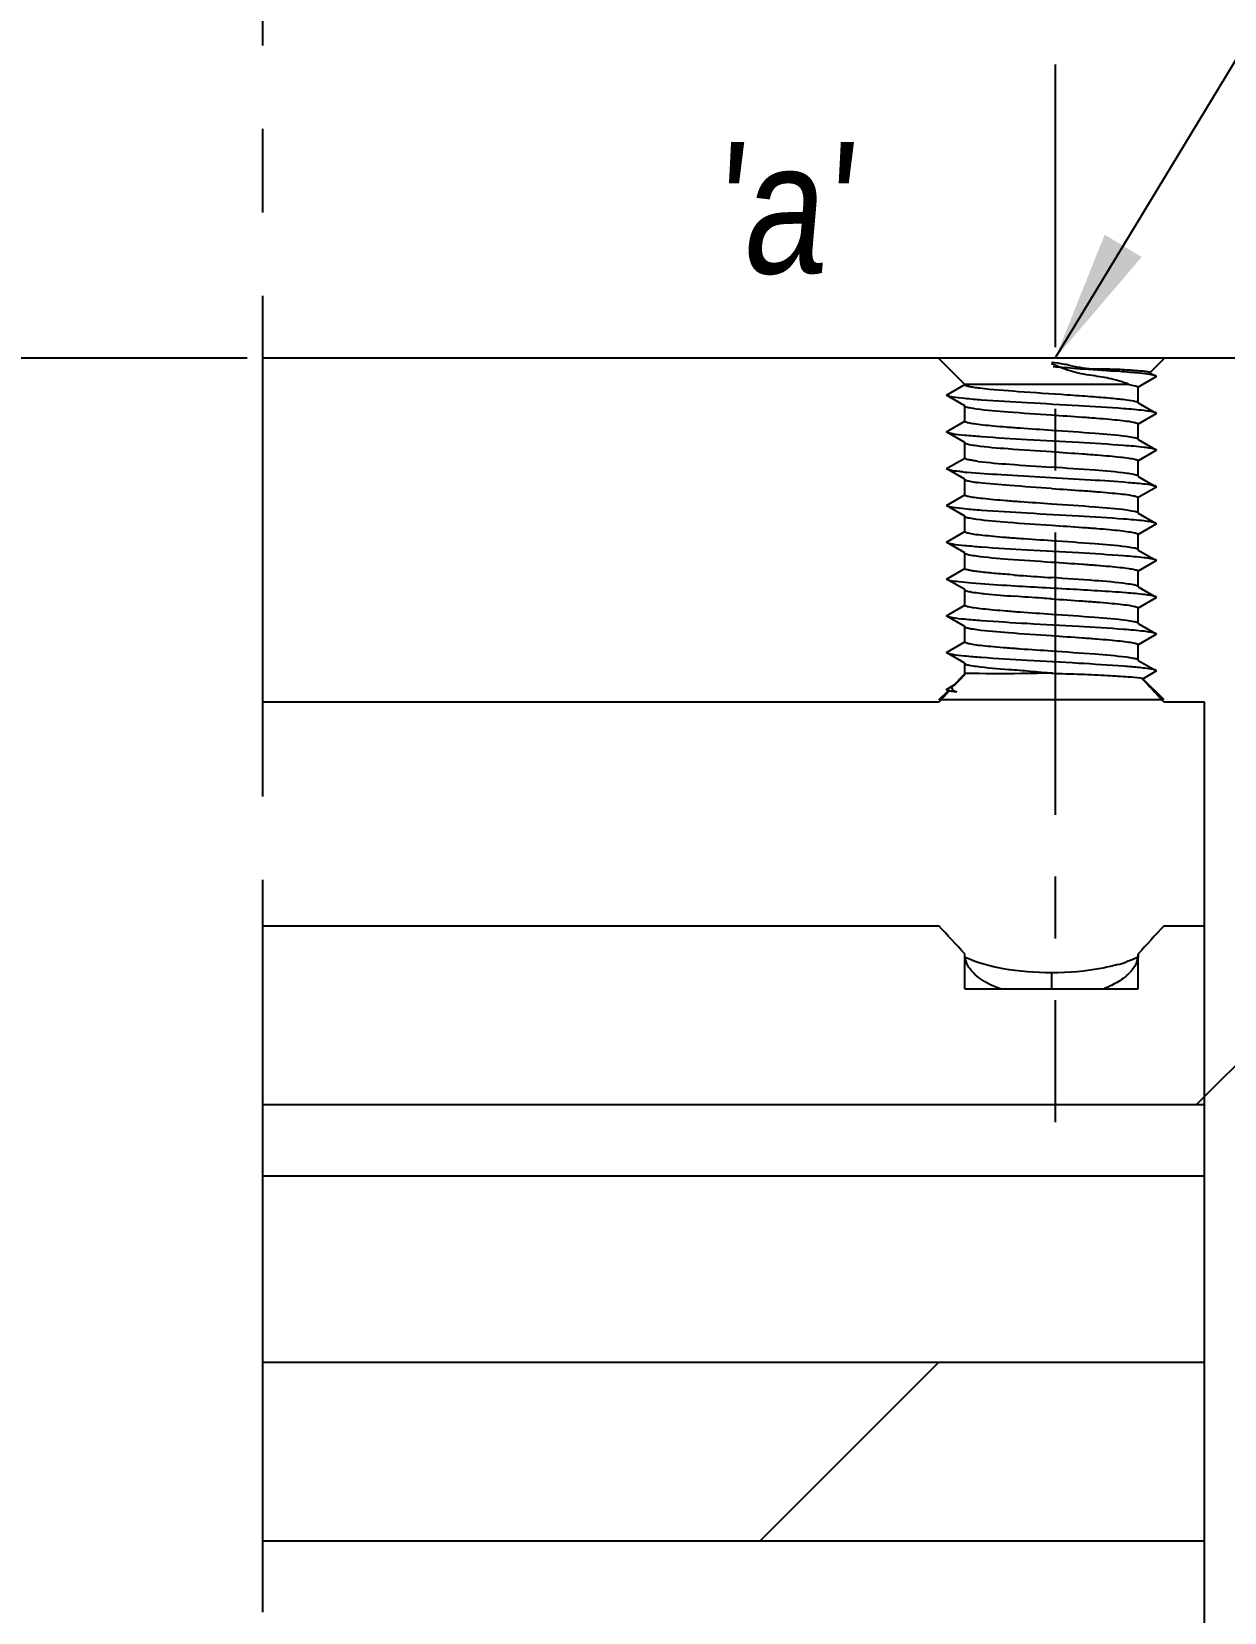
# Model space of a CAD drawing. Extents: x -425 to 6552, y -3049 to 3105.
# Drawn here: x 388.28 to 410.97, y -2875.74 to -2845.66 of the extents above; entities that cross this region are included whole.
import ezdxf
from ezdxf.enums import TextEntityAlignment as Align

# ---------------------------------------------------------------- set-up
doc = ezdxf.new("R2010")
doc.units = 0
doc.header["$PDMODE"] = 3
doc.header["$PDSIZE"] = 1.5
doc.linetypes.add('CENTER', pattern=[17.8, 10.75, -2.35, 2.35, -2.35])
doc.linetypes.add('CENTER2', pattern=[28.575, 19.05, -3.175, 3.175, -3.175])
doc.layers.get('0').update_dxf_attribs({"linetype": 'CONTINUOUS'})
doc.layers.get('DEFPOINTS').update_dxf_attribs({"linetype": 'CONTINUOUS'})
for name, color, linetype in [('3', 112, 'CENTER'), ('CV', 6, 'CONTINUOUS'), ('DIM', 1, 'CONTINUOUS')]:
    doc.layers.add(name, color=color, linetype=linetype)
doc.styles.add('OMI-1', font='arial.ttf', dxfattribs={"oblique": 1})
doc.dimstyles.new('1', dxfattribs={"dimtxt": 4, "dimasz": 2.5, "dimexe": 0.8, "dimexo": 0.3, "dimgap": 0.5, "dimtad": 1, "dimtoh": 1, "dimdec": 1, "dimzin": 0, "dimtxsty": 'OMI-1', "dimcen": 0, "dimclrd": 256, "dimclre": 256, "dimclrt": 256, "dimazin": 3, "dimtfac": 0.8, "dimtdec": 1, "dimtix": 1, "dimtmove": 0, "dimatfit": 3, "dimtolj": 1, "dimtzin": 0})

# ---------------------------------------------------------------- blocks, each defined once
blk = doc.blocks.new('*D8792')
at = {"layer": 'DEFPOINTS', "color": 0}
for p in [(371.607, -2851.878), (392.678, -2851.878), (376.719, -2962.378)]:
    blk.add_point(p, dxfattribs=at)
at = {"layer": 'DIM'}
for p, q in [((392.378, -2851.878), (370.807, -2851.878)), ((371.607, -2959.878), (371.607, -2854.378)), ((376.419, -2962.378), (370.807, -2962.378))]:
    blk.add_line(p, q, dxfattribs=at)
for points in [[(372.024, -2854.378), (371.191, -2854.378), (371.607, -2851.878)], [(371.191, -2959.878), (372.024, -2959.878), (371.607, -2962.378)]]:
    blk.add_solid(points, dxfattribs=at)
at = {"layer": 'DIM', "insert": (369.065, -2907.128), "char_height": 4, "attachment_point": 5, "rotation": 90, "style": 'OMI-1'}
blk.add_mtext('\\A1;110.5', dxfattribs=at)

msp = doc.modelspace()

# ---------------------------------------------------------------- hatches: boundary and pattern name
at = {"linetype": 'CONTINUOUS'}
h = msp.add_hatch(dxfattribs=at)
h.set_pattern_fill('ANSI31', color=2, scale=0.4, style=0, pattern_type=2)
h.set_pattern_definition([(45, (383.033, -2974.55), (-13.5115, 13.5115), [])])
edge = h.paths.add_edge_path()
edge.add_line((392.678, -2957.292), (392.678, -2953.976))
edge.add_line((392.678, -2953.976), (430.328, -2953.976))
edge.add_line((430.328, -2953.976), (430.328, -2953.518))
edge.add_line((430.328, -2949.54), (430.328, -2953.518))
edge.add_line((430.328, -2949.54), (430.328, -2949.082))
edge.add_line((430.328, -2949.082), (392.678, -2949.082))
edge.add_line((392.678, -2949.082), (392.678, -2945.676))
edge.add_line((392.678, -2945.676), (430.328, -2945.676))
edge.add_line((430.328, -2945.676), (430.328, -2945.218))
edge.add_line((430.328, -2941.24), (430.328, -2945.218))
edge.add_line((430.328, -2941.24), (430.328, -2940.782))
edge.add_line((430.328, -2940.782), (392.678, -2940.782))
edge.add_line((392.678, -2940.782), (392.678, -2937.376))
edge.add_line((392.678, -2937.376), (430.328, -2937.376))
edge.add_line((430.328, -2937.376), (430.328, -2936.918))
edge.add_line((430.328, -2932.94), (430.328, -2936.918))
edge.add_line((430.328, -2932.94), (430.328, -2932.482))
edge.add_line((430.328, -2932.482), (392.678, -2932.482))
edge.add_line((392.678, -2932.482), (392.678, -2929.076))
edge.add_line((392.678, -2929.076), (430.328, -2929.076))
edge.add_line((430.328, -2929.076), (430.328, -2928.618))
edge.add_line((430.328, -2924.64), (430.328, -2928.618))
edge.add_line((430.328, -2924.64), (430.328, -2924.182))
edge.add_line((430.328, -2924.182), (392.678, -2924.182))
edge.add_line((392.678, -2924.182), (392.678, -2920.776))
edge.add_line((392.678, -2920.776), (430.328, -2920.776))
edge.add_line((430.328, -2920.776), (430.328, -2920.318))
edge.add_line((430.328, -2916.34), (430.328, -2920.318))
edge.add_line((430.328, -2916.34), (430.328, -2915.882))
edge.add_line((430.328, -2915.882), (392.678, -2915.882))
edge.add_line((392.678, -2915.882), (392.678, -2912.476))
edge.add_line((392.678, -2912.476), (430.328, -2912.476))
edge.add_line((430.328, -2912.476), (430.328, -2912.018))
edge.add_line((430.328, -2908.04), (430.328, -2912.018))
edge.add_line((430.328, -2908.04), (430.328, -2907.582))
edge.add_line((430.328, -2907.582), (392.678, -2907.582))
edge.add_line((392.678, -2907.582), (392.678, -2904.176))
edge.add_line((392.678, -2904.176), (430.328, -2904.176))
edge.add_line((430.328, -2904.176), (430.328, -2903.718))
edge.add_line((430.328, -2899.74), (430.328, -2903.718))
edge.add_line((430.328, -2899.74), (430.328, -2899.282))
edge.add_line((430.328, -2899.282), (392.678, -2899.282))
edge.add_line((392.678, -2899.282), (392.678, -2895.876))
edge.add_line((392.678, -2895.876), (430.328, -2895.876))
edge.add_line((430.328, -2895.876), (430.328, -2895.418))
edge.add_line((430.328, -2891.44), (430.328, -2895.418))
edge.add_line((430.328, -2891.44), (430.328, -2890.982))
edge.add_line((430.328, -2890.982), (392.678, -2890.982))
edge.add_line((392.678, -2890.982), (392.678, -2887.576))
edge.add_line((392.678, -2887.576), (430.328, -2887.576))
edge.add_line((430.328, -2887.576), (430.328, -2887.118))
edge.add_line((430.328, -2883.14), (430.328, -2887.118))
edge.add_line((430.328, -2883.14), (430.328, -2882.682))
edge.add_line((430.328, -2882.682), (392.678, -2882.682))
edge.add_line((392.678, -2882.682), (392.678, -2879.276))
edge.add_line((392.678, -2879.276), (430.328, -2879.276))
edge.add_line((430.328, -2879.276), (430.328, -2878.818))
edge.add_line((430.328, -2874.84), (430.328, -2878.818))
edge.add_line((430.328, -2874.84), (430.328, -2874.382))
edge.add_line((430.328, -2874.382), (392.678, -2874.382))
edge.add_line((392.678, -2874.382), (392.678, -2870.976))
edge.add_line((392.678, -2870.976), (430.328, -2870.976))
edge.add_line((430.328, -2870.976), (430.328, -2870.518))
edge.add_line((430.328, -2866.54), (430.328, -2870.518))
edge.add_line((430.328, -2866.54), (430.328, -2866.082))
edge.add_line((430.328, -2866.082), (392.678, -2866.082))
edge.add_line((392.678, -2866.082), (392.678, -2862.676))
edge.add_line((392.678, -2862.676), (405.537, -2862.676))
edge.add_spline(control_points=[(406.028, -2863.212), (405.976, -2863.154), (405.87, -2863.037), (405.706, -2862.859), (405.593, -2862.738), (405.536, -2862.677)], knot_values=[0, 0, 0, 0, 0.333333, 0.666667, 1, 1, 1, 1], degree=3, periodic=0)
edge.add_line((406.028, -2863.878), (406.028, -2863.212))
edge.add_line((406.028, -2863.878), (409.328, -2863.878))
edge.add_line((409.328, -2863.878), (409.328, -2863.212))
edge.add_spline(control_points=[(409.82, -2862.677), (409.763, -2862.738), (409.65, -2862.859), (409.486, -2863.037), (409.38, -2863.154), (409.328, -2863.212)], knot_values=[0, 0, 0, 0, 0.333333, 0.666667, 1, 1, 1, 1], degree=3, periodic=0)
edge.add_line((409.819, -2862.676), (430.328, -2862.676))
edge.add_line((430.328, -2862.676), (430.328, -2862.218))
edge.add_line((430.328, -2858.878), (430.328, -2862.218))
edge.add_line((430.328, -2858.878), (430.328, -2858.42))
edge.add_line((430.328, -2858.42), (409.819, -2858.42))
edge.add_spline(control_points=[(409.41, -2857.983), (409.456, -2858.031), (409.547, -2858.126), (409.684, -2858.272), (409.774, -2858.37), (409.819, -2858.42)], knot_values=[0, 0, 0, 0, 0.333333, 0.666667, 1, 1, 1, 1], degree=3, periodic=0)
edge.add_line((409.678, -2857.828), (409.41, -2857.983))
edge.add_line((409.328, -2857.626), (409.678, -2857.828))
edge.add_line((409.328, -2857.626), (409.328, -2857.33))
edge.add_line((409.678, -2857.128), (409.328, -2857.33))
edge.add_line((409.328, -2856.926), (409.678, -2857.128))
edge.add_line((409.328, -2856.926), (409.328, -2856.63))
edge.add_line((409.678, -2856.428), (409.328, -2856.63))
edge.add_line((409.328, -2856.226), (409.678, -2856.428))
edge.add_line((409.328, -2856.226), (409.328, -2855.93))
edge.add_line((409.678, -2855.728), (409.328, -2855.93))
edge.add_line((409.328, -2855.526), (409.678, -2855.728))
edge.add_line((409.328, -2855.526), (409.328, -2855.23))
edge.add_line((409.678, -2855.028), (409.328, -2855.23))
edge.add_line((409.328, -2854.826), (409.678, -2855.028))
edge.add_line((409.328, -2854.826), (409.328, -2854.53))
edge.add_line((409.678, -2854.328), (409.328, -2854.53))
edge.add_line((409.328, -2854.126), (409.678, -2854.328))
edge.add_line((409.328, -2854.126), (409.328, -2853.83))
edge.add_line((409.678, -2853.628), (409.328, -2853.83))
edge.add_line((409.328, -2853.426), (409.678, -2853.628))
edge.add_line((409.328, -2853.426), (409.328, -2853.13))
edge.add_line((409.678, -2852.928), (409.328, -2853.13))
edge.add_line((409.328, -2852.726), (409.678, -2852.928))
edge.add_line((409.328, -2852.726), (409.328, -2852.43))
edge.add_line((409.678, -2852.228), (409.328, -2852.43))
edge.add_line((409.551, -2852.155), (409.678, -2852.228))
edge.add_line((409.551, -2852.155), (409.828, -2851.878))
edge.add_line((409.828, -2851.878), (430.328, -2851.878))
edge.add_line((430.328, -2851.878), (449.078, -2851.878))
edge.add_line((449.578, -2852.378), (449.078, -2851.878))
edge.add_line((449.578, -2852.447), (449.578, -2852.378))
edge.add_line((449.178, -2852.678), (449.578, -2852.447))
edge.add_line((449.578, -2852.909), (449.178, -2852.678))
edge.add_line((449.578, -2853.247), (449.578, -2852.909))
edge.add_line((449.178, -2853.478), (449.578, -2853.247))
edge.add_line((449.578, -2853.709), (449.178, -2853.478))
edge.add_line((449.578, -2854.047), (449.578, -2853.709))
edge.add_line((449.178, -2854.278), (449.578, -2854.047))
edge.add_line((449.578, -2854.509), (449.178, -2854.278))
edge.add_line((449.578, -2854.847), (449.578, -2854.509))
edge.add_line((449.178, -2855.078), (449.578, -2854.847))
edge.add_line((449.578, -2855.309), (449.178, -2855.078))
edge.add_line((449.578, -2855.647), (449.578, -2855.309))
edge.add_line((449.178, -2855.878), (449.578, -2855.647))
edge.add_line((449.578, -2856.109), (449.178, -2855.878))
edge.add_line((449.578, -2856.447), (449.578, -2856.109))
edge.add_line((449.178, -2856.678), (449.578, -2856.447))
edge.add_line((449.578, -2856.909), (449.178, -2856.678))
edge.add_line((449.578, -2857.247), (449.578, -2856.909))
edge.add_line((449.178, -2857.478), (449.578, -2857.247))
edge.add_line((449.578, -2857.709), (449.178, -2857.478))
edge.add_line((449.578, -2858.047), (449.578, -2857.709))
edge.add_line((449.178, -2858.278), (449.578, -2858.047))
edge.add_line((449.578, -2858.509), (449.178, -2858.278))
edge.add_line((449.578, -2858.847), (449.578, -2858.509))
edge.add_line((449.178, -2859.078), (449.578, -2858.847))
edge.add_line((449.404, -2859.209), (449.178, -2859.078))
edge.add_line((449.083, -2859.55), (449.404, -2859.209))
edge.add_line((449.083, -2859.55), (430.328, -2859.55))
edge.add_line((430.328, -2859.55), (430.328, -2862.378))
edge.add_line((430.328, -2949.878), (430.328, -2862.378))
edge.add_line((430.328, -2949.878), (430.328, -2952.707))
edge.add_line((472.169, -2952.707), (430.328, -2952.707))
edge.add_line((472.169, -2952.707), (472.169, -2952.878))
edge.add_line((472.169, -2952.878), (472.169, -2949.878))
edge.add_line((472.169, -2862.378), (472.169, -2949.878))
edge.add_line((472.169, -2862.378), (472.169, -2859.378))
edge.add_line((472.169, -2859.378), (472.169, -2859.55))
edge.add_line((472.169, -2859.55), (454.273, -2859.55))
edge.add_spline(control_points=[(453.778, -2859.024), (453.86, -2859.11), (454.024, -2859.285), (454.19, -2859.461), (454.273, -2859.55)], knot_values=[0, 0, 0, 0, 0.5, 1, 1, 1, 1], degree=3, periodic=0)
edge.add_line((453.778, -2859.024), (453.778, -2858.909))
edge.add_line((454.178, -2858.678), (453.778, -2858.909))
edge.add_line((453.778, -2858.447), (454.178, -2858.678))
edge.add_line((453.778, -2858.447), (453.778, -2858.109))
edge.add_line((454.178, -2857.878), (453.778, -2858.109))
edge.add_line((453.778, -2857.647), (454.178, -2857.878))
edge.add_line((453.778, -2857.647), (453.778, -2857.309))
edge.add_line((454.178, -2857.078), (453.778, -2857.309))
edge.add_line((453.778, -2856.847), (454.178, -2857.078))
edge.add_line((453.778, -2856.847), (453.778, -2856.509))
edge.add_line((454.178, -2856.278), (453.778, -2856.509))
edge.add_line((453.778, -2856.047), (454.178, -2856.278))
edge.add_line((453.778, -2856.047), (453.778, -2855.709))
edge.add_line((454.178, -2855.478), (453.778, -2855.709))
edge.add_line((453.778, -2855.247), (454.178, -2855.478))
edge.add_line((453.778, -2855.247), (453.778, -2854.909))
edge.add_line((454.178, -2854.678), (453.778, -2854.909))
edge.add_line((453.778, -2854.447), (454.178, -2854.678))
edge.add_line((453.778, -2854.447), (453.778, -2854.109))
edge.add_line((454.178, -2853.878), (453.778, -2854.109))
edge.add_line((453.778, -2853.647), (454.178, -2853.878))
edge.add_line((453.778, -2853.647), (453.778, -2853.309))
edge.add_line((454.178, -2853.078), (453.778, -2853.309))
edge.add_line((453.778, -2852.847), (454.178, -2853.078))
edge.add_line((453.778, -2852.847), (453.778, -2852.509))
edge.add_line((454.178, -2852.278), (453.778, -2852.509))
edge.add_line((453.988, -2852.168), (454.178, -2852.278))
edge.add_line((453.988, -2852.168), (454.278, -2851.878))
edge.add_line((454.278, -2851.878), (472.169, -2851.878))
edge.add_line((472.169, -2851.878), (512.078, -2851.878))
edge.add_line((512.578, -2852.378), (512.078, -2851.878))
edge.add_line((512.578, -2852.447), (512.578, -2852.378))
edge.add_line((512.178, -2852.678), (512.578, -2852.447))
edge.add_line((512.578, -2852.909), (512.178, -2852.678))
edge.add_line((512.578, -2853.247), (512.578, -2852.909))
edge.add_line((512.178, -2853.478), (512.578, -2853.247))
edge.add_line((512.578, -2853.709), (512.178, -2853.478))
edge.add_line((512.578, -2854.047), (512.578, -2853.709))
edge.add_line((512.178, -2854.278), (512.578, -2854.047))
edge.add_line((512.578, -2854.509), (512.178, -2854.278))
edge.add_line((512.578, -2854.847), (512.578, -2854.509))
edge.add_line((512.178, -2855.078), (512.578, -2854.847))
edge.add_line((512.578, -2855.309), (512.178, -2855.078))
edge.add_line((512.578, -2855.647), (512.578, -2855.309))
edge.add_line((512.178, -2855.878), (512.578, -2855.647))
edge.add_line((512.578, -2856.109), (512.178, -2855.878))
edge.add_line((512.578, -2856.447), (512.578, -2856.109))
edge.add_line((512.178, -2856.678), (512.578, -2856.447))
edge.add_line((512.578, -2856.909), (512.178, -2856.678))
edge.add_line((512.578, -2857.247), (512.578, -2856.909))
edge.add_line((512.178, -2857.478), (512.578, -2857.247))
edge.add_line((512.578, -2857.709), (512.178, -2857.478))
edge.add_line((512.578, -2858.047), (512.578, -2857.709))
edge.add_line((512.178, -2858.278), (512.578, -2858.047))
edge.add_line((512.578, -2858.509), (512.178, -2858.278))
edge.add_line((512.578, -2858.847), (512.578, -2858.509))
edge.add_line((512.178, -2859.078), (512.578, -2858.847))
edge.add_line((512.578, -2859.309), (512.178, -2859.078))
edge.add_line((512.578, -2859.378), (512.578, -2859.309))
edge.add_line((472.169, -2859.378), (512.578, -2859.378))
edge.add_line((472.169, -2862.378), (472.169, -2859.378))
edge.add_line((472.169, -2862.378), (472.169, -2949.878))
edge.add_line((472.169, -2952.878), (472.169, -2949.878))
edge.add_line((472.169, -2952.878), (556.591, -2952.878))
edge.add_line((556.591, -2949.878), (556.591, -2952.878))
edge.add_line((556.591, -2949.878), (556.591, -2862.378))
edge.add_line((556.591, -2859.378), (556.591, -2862.378))
edge.add_line((517.005, -2859.378), (556.591, -2859.378))
edge.add_line((516.778, -2859.247), (517.005, -2859.378))
edge.add_line((516.778, -2859.247), (516.778, -2858.909))
edge.add_line((517.178, -2858.678), (516.778, -2858.909))
edge.add_line((516.778, -2858.447), (517.178, -2858.678))
edge.add_line((516.778, -2858.447), (516.778, -2858.109))
edge.add_line((517.178, -2857.878), (516.778, -2858.109))
edge.add_line((516.778, -2857.647), (517.178, -2857.878))
edge.add_line((516.778, -2857.647), (516.778, -2857.309))
edge.add_line((517.178, -2857.078), (516.778, -2857.309))
edge.add_line((516.778, -2856.847), (517.178, -2857.078))
edge.add_line((516.778, -2856.847), (516.778, -2856.509))
edge.add_line((517.178, -2856.278), (516.778, -2856.509))
edge.add_line((516.778, -2856.047), (517.178, -2856.278))
edge.add_line((516.778, -2856.047), (516.778, -2855.709))
edge.add_line((517.178, -2855.478), (516.778, -2855.709))
edge.add_line((516.778, -2855.247), (517.178, -2855.478))
edge.add_line((516.778, -2855.247), (516.778, -2854.909))
edge.add_line((517.178, -2854.678), (516.778, -2854.909))
edge.add_line((516.778, -2854.447), (517.178, -2854.678))
edge.add_line((516.778, -2854.447), (516.778, -2854.109))
edge.add_line((517.178, -2853.878), (516.778, -2854.109))
edge.add_line((516.778, -2853.647), (517.178, -2853.878))
edge.add_line((516.778, -2853.647), (516.778, -2853.309))
edge.add_line((517.178, -2853.078), (516.778, -2853.309))
edge.add_line((516.778, -2852.847), (517.178, -2853.078))
edge.add_line((516.778, -2852.847), (516.778, -2852.509))
edge.add_line((517.178, -2852.278), (516.778, -2852.509))
edge.add_line((516.988, -2852.168), (517.178, -2852.278))
edge.add_line((516.988, -2852.168), (517.278, -2851.878))
edge.add_line((517.278, -2851.878), (556.591, -2851.878))
edge.add_line((612.678, -2851.878), (556.591, -2851.878))
edge.add_line((612.678, -2859.778), (612.678, -2851.878))
edge.add_line((556.591, -2859.778), (612.678, -2859.778))
edge.add_line((556.591, -2862.331), (556.591, -2859.778))
edge.add_line((556.591, -2862.331), (556.591, -2863.128))
edge.add_line((556.591, -2864.128), (556.591, -2863.128))
edge.add_line((556.591, -2864.128), (556.591, -2948.628))
edge.add_line((556.591, -2949.628), (556.591, -2948.628))
edge.add_line((556.591, -2949.628), (556.591, -2950.426))
edge.add_line((556.591, -2952.978), (556.591, -2950.426))
edge.add_line((556.591, -2952.978), (602.647, -2952.978))
edge.add_line((602.878, -2953.378), (602.647, -2952.978))
edge.add_line((603.109, -2952.978), (602.878, -2953.378))
edge.add_line((603.109, -2952.978), (603.347, -2952.978))
edge.add_line((603.578, -2953.378), (603.347, -2952.978))
edge.add_line((603.809, -2952.978), (603.578, -2953.378))
edge.add_line((603.809, -2952.978), (604.047, -2952.978))
edge.add_line((604.278, -2953.378), (604.047, -2952.978))
edge.add_line((604.509, -2952.978), (604.278, -2953.378))
edge.add_line((604.509, -2952.978), (604.747, -2952.978))
edge.add_line((604.978, -2953.378), (604.747, -2952.978))
edge.add_line((605.209, -2952.978), (604.978, -2953.378))
edge.add_line((605.209, -2952.978), (605.447, -2952.978))
edge.add_line((605.678, -2953.378), (605.447, -2952.978))
edge.add_line((605.909, -2952.978), (605.678, -2953.378))
edge.add_line((605.909, -2952.978), (606.147, -2952.978))
edge.add_line((606.378, -2953.378), (606.147, -2952.978))
edge.add_line((606.609, -2952.978), (606.378, -2953.378))
edge.add_line((606.609, -2952.978), (606.847, -2952.978))
edge.add_line((607.078, -2953.378), (606.847, -2952.978))
edge.add_line((607.309, -2952.978), (607.078, -2953.378))
edge.add_line((607.309, -2952.978), (607.547, -2952.978))
edge.add_line((607.778, -2953.378), (607.547, -2952.978))
edge.add_line((608.009, -2952.978), (607.778, -2953.378))
edge.add_line((608.009, -2952.978), (608.247, -2952.978))
edge.add_line((608.478, -2953.378), (608.247, -2952.978))
edge.add_line((608.709, -2952.978), (608.478, -2953.378))
edge.add_line((608.709, -2952.978), (608.947, -2952.978))
edge.add_line((609.178, -2953.378), (608.947, -2952.978))
edge.add_line((609.409, -2952.978), (609.178, -2953.378))
edge.add_line((609.409, -2952.978), (609.647, -2952.978))
edge.add_line((609.878, -2953.378), (609.647, -2952.978))
edge.add_line((610.109, -2952.978), (609.878, -2953.378))
edge.add_line((610.109, -2952.978), (610.347, -2952.978))
edge.add_line((610.578, -2953.378), (610.347, -2952.978))
edge.add_line((610.809, -2952.978), (610.578, -2953.378))
edge.add_line((610.809, -2952.978), (611.047, -2952.978))
edge.add_line((611.278, -2953.378), (611.047, -2952.978))
edge.add_line((611.509, -2952.978), (611.278, -2953.378))
edge.add_line((611.509, -2952.978), (611.747, -2952.978))
edge.add_line((611.978, -2953.378), (611.747, -2952.978))
edge.add_line((612.198, -2952.998), (611.978, -2953.378))
edge.add_line((612.198, -2952.998), (612.678, -2953.478))
edge.add_line((612.678, -2959.078), (612.678, -2953.478))
edge.add_line((612.678, -2959.078), (556.591, -2959.078))
edge.add_line((556.591, -2959.078), (556.591, -2958.578))
edge.add_line((556.591, -2958.578), (556.591, -2956.878))
edge.add_line((556.591, -2956.378), (556.591, -2956.878))
edge.add_line((472.169, -2956.378), (556.591, -2956.378))
edge.add_line((430.328, -2956.378), (472.169, -2956.378))
edge.add_line((430.328, -2956.378), (430.328, -2956.878))
edge.add_line((430.328, -2958.578), (430.328, -2956.878))
edge.add_line((430.328, -2959.078), (430.328, -2958.578))
edge.add_line((430.328, -2961.178), (430.328, -2959.078))
edge.add_line((430.328, -2961.678), (430.328, -2961.178))
edge.add_line((430.328, -2961.878), (430.328, -2961.678))
edge.add_line((430.328, -2962.378), (430.328, -2961.878))
edge.add_line((430.328, -2961.878), (430.328, -2962.378))
edge.add_line((430.328, -2957.451), (430.328, -2961.878))
edge.add_line((430.328, -2957.451), (430.328, -2956.951))
edge.add_line((430.328, -2956.96), (430.328, -2957.292))
edge.add_line((392.678, -2957.292), (430.328, -2957.292))

# ---------------------------------------------------------------- linework, layer by layer
at = {"color": 7, "linetype": 'CONTINUOUS'}
for p, q in [((612.678, -2851.878), (392.678, -2851.878)), ((392.678, -2858.42), (392.678, -2851.878)), ((406.027, -2852.377), (405.528, -2851.878)), ((409.551, -2852.155), (409.828, -2851.878)), ((405.678, -2852.578), (406.027, -2852.377)), ((409.151, -2852.378), (406.028, -2852.378)), ((409.678, -2852.228), (409.328, -2852.43)), ((409.551, -2852.155), (409.549, -2852.148)), ((409.551, -2852.155), (409.678, -2852.228)), ((406.028, -2852.78), (405.678, -2852.578)), ((409.317, -2852.713), (409.328, -2852.726)), ((409.328, -2852.726), (409.328, -2852.43)), ((406.028, -2853.076), (406.028, -2852.78)), ((409.328, -2852.726), (409.678, -2852.928)), ((409.678, -2852.928), (409.328, -2853.13)), ((405.678, -2853.278), (406.028, -2853.076)), ((406.028, -2853.48), (405.678, -2853.278)), ((409.328, -2853.426), (409.328, -2853.13)), ((406.028, -2853.776), (406.028, -2853.48)), ((409.328, -2853.426), (409.678, -2853.628)), ((405.678, -2853.978), (406.028, -2853.776)), ((409.678, -2853.628), (409.328, -2853.83)), ((409.328, -2854.126), (409.328, -2853.83)), ((406.028, -2854.18), (405.678, -2853.978)), ((406.028, -2854.476), (406.028, -2854.18)), ((409.328, -2854.126), (409.678, -2854.328)), ((405.678, -2854.678), (406.028, -2854.476)), ((409.678, -2854.328), (409.328, -2854.53)), ((406.028, -2854.88), (405.678, -2854.678)), ((409.328, -2854.826), (409.328, -2854.53)), ((409.328, -2854.826), (409.678, -2855.028)), ((406.028, -2855.176), (406.028, -2854.88)), ((409.678, -2855.028), (409.328, -2855.23)), ((405.678, -2855.378), (406.028, -2855.176)), ((406.028, -2855.58), (405.678, -2855.378)), ((409.328, -2855.526), (409.328, -2855.23)), ((406.028, -2855.876), (406.028, -2855.58)), ((409.328, -2855.526), (409.317, -2855.513)), ((409.328, -2855.526), (409.678, -2855.728)), ((409.678, -2855.728), (409.328, -2855.93)), ((405.678, -2856.078), (406.028, -2855.876)), ((409.328, -2856.226), (409.328, -2855.93)), ((406.028, -2856.28), (405.678, -2856.078)), ((406.028, -2856.576), (406.028, -2856.28)), ((409.328, -2856.226), (409.678, -2856.428)), ((405.678, -2856.778), (406.028, -2856.576)), ((409.678, -2856.428), (409.328, -2856.63)), ((409.328, -2856.926), (409.328, -2856.63)), ((406.028, -2856.98), (405.678, -2856.778)), ((409.328, -2856.926), (409.678, -2857.128)), ((406.028, -2857.276), (406.028, -2856.98)), ((406.028, -2856.98), (406.039, -2856.993)), ((409.678, -2857.128), (409.328, -2857.33)), ((405.678, -2857.478), (406.028, -2857.276)), ((406.028, -2857.68), (405.678, -2857.478)), ((409.328, -2857.626), (409.328, -2857.33)), ((406.028, -2857.898), (406.028, -2857.68)), ((409.328, -2857.626), (409.678, -2857.828)), ((409.678, -2857.828), (409.41, -2857.983)), ((405.678, -2858.178), (405.859, -2858.074)), ((405.78, -2858.135), (406.035, -2857.878)), ((405.999, -2857.928), (406.028, -2857.898)), ((409.819, -2858.378), (409.41, -2857.968)), ((405.537, -2858.42), (392.678, -2858.42)), ((405.537, -2858.378), (405.712, -2858.203)), ((409.781, -2858.378), (405.574, -2858.378)), ((405.731, -2858.209), (405.678, -2858.178)), ((410.588, -2858.42), (409.819, -2858.42)), ((410.588, -2953.976), (410.588, -2858.42)), ((392.678, -2867.438), (392.678, -2862.676)), ((392.678, -2862.676), (405.537, -2862.676)), ((409.819, -2862.676), (410.588, -2862.676)), ((406.028, -2863.878), (406.028, -2863.212)), ((409.328, -2863.878), (409.328, -2863.212)), ((407.678, -2863.57), (407.679, -2863.878)), ((406.028, -2863.878), (409.328, -2863.878)), ((410.588, -2866.082), (392.678, -2866.082)), ((410.588, -2867.44), (392.678, -2867.44)), ((392.678, -2875.738), (392.678, -2870.976)), ((392.678, -2870.976), (410.588, -2870.976)), ((410.588, -2874.382), (392.678, -2874.382))]:
    msp.add_line(p, q, dxfattribs=at)
for centre, radius, start, end in [((408.179, -2863.719), 11.615, 84.4783, 85.1329), ((406.752, -2846.694), 7.387, 264.0757, 264.4569), ((406.894, -2845.238), 8.85, 264.4512, 264.6352), ((406.716, -2850.793), 3.477, 261.5897, 262.8789), ((407.881, -2873.129), 15.436, 85.0614, 85.656), ((430.083, -2881.189), 33.483, 135.9943, 136.3404), ((411.859, -2864.064), 8.475, 137.8592, 138.2391), ((414.502, -2866.465), 12.045, 136.9552, 137.8246), ((418.075, -2869.787), 16.924, 136.8316, 136.9927), ((403.448, -2864.117), 8.546, 41.8034, 42.1807), ((379.743, -2886.894), 35.38, 42.0176, 43.1945), ((435.25, -2886.554), 34.883, 136.8037, 137.9975), ((408.119, -2860.455), 3.071, 285.4376, 288.4625), ((407.986, -2862.055), 1.941, 290.047, 294.2419), ((408.533, -2862.961), 0.877, 310.8248, 315.9988)]:
    msp.add_arc(centre, radius, start, end, dxfattribs=at)
for points, knots in [([(409.329, -2852.119), (409.229, -2852.111), (409.066, -2852.097), (408.832, -2852.087), (408.621, -2852.089), (408.394, -2852.084), (408.16, -2852.048), (407.925, -2851.989), (407.761, -2851.965), (407.678, -2851.961)], [0, 0, 0, 0, 0.180708, 0.295111, 0.423776, 0.561642, 0.703655, 0.849446, 1, 1, 1, 1]), ([(409.096, -2852.354), (409.017, -2852.323), (408.88, -2852.286), (408.681, -2852.241), (408.495, -2852.214), (408.293, -2852.186), (408.014, -2852.122), (407.813, -2852.038), (407.678, -2851.983)], [0, 0, 0, 0, 0.174373, 0.287542, 0.416716, 0.557388, 0.702382, 1, 1, 1, 1]), ([(408.3, -2852.088), (408.251, -2852.085), (408.054, -2852.069), (407.856, -2852.051), (407.707, -2852.042)], [0, 0, 0, 0, 0.245077, 1, 1, 1, 1]), ([(409.164, -2852.146), (409.102, -2852.141), (408.814, -2852.118), (408.525, -2852.106), (408.3, -2852.088)], [0, 0, 0, 0, 0.216118, 1, 1, 1, 1]), ([(409.479, -2852.133), (409.469, -2852.131), (409.419, -2852.126), (409.369, -2852.122), (409.329, -2852.119)], [0, 0, 0, 0, 0.201533, 1, 1, 1, 1]), ([(406.028, -2852.378), (406.031, -2852.387), (406.062, -2852.399), (406.114, -2852.414), (406.204, -2852.429), (406.273, -2852.438), (406.313, -2852.443)], [0, 0, 0, 0, 0.091454, 0.287458, 0.591919, 1, 1, 1, 1]), ([(409.151, -2852.378), (409.19, -2852.384), (409.246, -2852.396), (409.308, -2852.409), (409.323, -2852.422)], [0, 0, 0, 0, 0.662542, 1, 1, 1, 1]), ([(409.646, -2852.208), (409.604, -2852.195), (409.487, -2852.179), (409.37, -2852.165), (409.297, -2852.158)], [0, 0, 0, 0, 0.371281, 1, 1, 1, 1]), ([(409.323, -2852.422), (409.324, -2852.423), (409.327, -2852.425), (409.328, -2852.429), (409.328, -2852.43)], [0, 0, 0, 0, 0.56028, 1, 1, 1, 1]), ([(409.549, -2852.148), (409.541, -2852.144), (409.518, -2852.138), (409.495, -2852.135), (409.479, -2852.133)], [0, 0, 0, 0, 0.353591, 1, 1, 1, 1]), ([(405.799, -2852.617), (405.789, -2852.616), (405.759, -2852.61), (405.729, -2852.604), (405.708, -2852.598)], [0, 0, 0, 0, 0.308359, 1, 1, 1, 1]), ([(409.05, -2852.838), (408.766, -2852.816), (408.154, -2852.779), (407.254, -2852.73), (406.529, -2852.688), (406.056, -2852.649), (405.873, -2852.629), (405.799, -2852.617)], [0, 0, 0, 0, 0.262783, 0.563539, 0.830451, 0.930577, 1, 1, 1, 1]), ([(406.313, -2852.443), (406.555, -2852.472), (407.11, -2852.513), (407.816, -2852.56), (408.407, -2852.602), (408.785, -2852.631), (409.07, -2852.662), (409.227, -2852.684), (409.284, -2852.7)], [0, 0, 0, 0, 0.245196, 0.55959, 0.710923, 0.841444, 0.940439, 1, 1, 1, 1]), ([(409.284, -2852.7), (409.287, -2852.701), (409.299, -2852.705), (409.31, -2852.709), (409.317, -2852.713)], [0, 0, 0, 0, 0.303241, 1, 1, 1, 1]), ([(406.028, -2852.78), (406.028, -2852.784), (406.033, -2852.789), (406.038, -2852.792), (406.039, -2852.793)], [0, 0, 0, 0, 0.663425, 1, 1, 1, 1]), ([(406.039, -2852.793), (406.061, -2852.806), (406.133, -2852.821), (406.203, -2852.832), (406.249, -2852.839)], [0, 0, 0, 0, 0.353496, 1, 1, 1, 1]), ([(406.249, -2852.839), (406.449, -2852.866), (406.926, -2852.904), (407.403, -2852.937), (407.678, -2852.955)], [0, 0, 0, 0, 0.423042, 1, 1, 1, 1]), ([(407.678, -2852.955), (407.875, -2852.969), (408.162, -2852.988), (408.529, -2853.015), (408.768, -2853.035), (408.971, -2853.055), (409.131, -2853.074), (409.242, -2853.094), (409.301, -2853.107), (409.318, -2853.118)], [0, 0, 0, 0, 0.358346, 0.522584, 0.669452, 0.794216, 0.892692, 0.961865, 1, 1, 1, 1]), ([(409.648, -2852.909), (409.621, -2852.9), (409.551, -2852.888), (409.353, -2852.861), (409.18, -2852.847), (409.05, -2852.838)], [0, 0, 0, 0, 0.136842, 0.35286, 1, 1, 1, 1]), ([(405.799, -2853.317), (405.789, -2853.316), (405.759, -2853.31), (405.729, -2853.304), (405.708, -2853.298)], [0, 0, 0, 0, 0.308359, 1, 1, 1, 1]), ([(409.05, -2853.538), (408.766, -2853.516), (408.154, -2853.479), (407.254, -2853.43), (406.529, -2853.388), (406.056, -2853.349), (405.873, -2853.329), (405.799, -2853.317)], [0, 0, 0, 0, 0.262783, 0.563539, 0.830451, 0.930577, 1, 1, 1, 1]), ([(407.678, -2853.251), (407.481, -2853.238), (407.194, -2853.219), (406.826, -2853.191), (406.586, -2853.171), (406.384, -2853.151), (406.224, -2853.132), (406.113, -2853.113), (406.055, -2853.099), (406.037, -2853.088)], [0, 0, 0, 0, 0.358839, 0.523248, 0.670198, 0.794943, 0.893286, 0.962208, 1, 1, 1, 1]), ([(409.11, -2853.368), (408.91, -2853.341), (408.432, -2853.303), (407.954, -2853.27), (407.678, -2853.251)], [0, 0, 0, 0, 0.422372, 1, 1, 1, 1]), ([(406.028, -2853.48), (406.028, -2853.484), (406.033, -2853.489), (406.038, -2853.492), (406.039, -2853.493)], [0, 0, 0, 0, 0.663433, 1, 1, 1, 1]), ([(406.039, -2853.493), (406.061, -2853.506), (406.133, -2853.521), (406.203, -2853.532), (406.249, -2853.539)], [0, 0, 0, 0, 0.353442, 1, 1, 1, 1]), ([(406.249, -2853.539), (406.449, -2853.566), (406.926, -2853.604), (407.403, -2853.637), (407.678, -2853.655)], [0, 0, 0, 0, 0.423089, 1, 1, 1, 1]), ([(409.648, -2853.609), (409.621, -2853.6), (409.551, -2853.588), (409.353, -2853.561), (409.18, -2853.547), (409.05, -2853.538)], [0, 0, 0, 0, 0.136842, 0.35286, 1, 1, 1, 1]), ([(409.317, -2853.413), (409.295, -2853.401), (409.224, -2853.386), (409.156, -2853.374), (409.11, -2853.368)], [0, 0, 0, 0, 0.354, 1, 1, 1, 1]), ([(409.328, -2853.426), (409.328, -2853.422), (409.323, -2853.417), (409.318, -2853.414), (409.317, -2853.413)], [0, 0, 0, 0, 0.663432, 1, 1, 1, 1]), ([(406.285, -2853.839), (406.248, -2853.835), (406.185, -2853.826), (406.102, -2853.81), (406.056, -2853.798), (406.028, -2853.784), (406.028, -2853.776)], [0, 0, 0, 0, 0.416125, 0.723089, 0.915149, 1, 1, 1, 1]), ([(406.285, -2853.839), (406.484, -2853.864), (406.948, -2853.901), (407.413, -2853.933), (407.678, -2853.951)], [0, 0, 0, 0, 0.429929, 1, 1, 1, 1]), ([(407.678, -2853.655), (407.875, -2853.669), (408.163, -2853.688), (408.531, -2853.716), (408.77, -2853.735), (408.973, -2853.755), (409.133, -2853.774), (409.243, -2853.794), (409.302, -2853.807), (409.319, -2853.819)], [0, 0, 0, 0, 0.359024, 0.523473, 0.670423, 0.795144, 0.893444, 0.962297, 1, 1, 1, 1]), ([(405.714, -2853.999), (405.711, -2853.998), (405.702, -2853.996), (405.693, -2853.992), (405.687, -2853.989)], [0, 0, 0, 0, 0.302593, 1, 1, 1, 1]), ([(405.758, -2854.01), (405.753, -2854.009), (405.739, -2854.006), (405.724, -2854.002), (405.714, -2853.999)], [0, 0, 0, 0, 0.285011, 1, 1, 1, 1]), ([(405.99, -2854.041), (405.966, -2854.039), (405.888, -2854.03), (405.811, -2854.02), (405.758, -2854.01)], [0, 0, 0, 0, 0.306423, 1, 1, 1, 1]), ([(406.028, -2854.18), (406.028, -2854.184), (406.033, -2854.189), (406.038, -2854.192), (406.039, -2854.193)], [0, 0, 0, 0, 0.663658, 1, 1, 1, 1]), ([(406.039, -2854.193), (406.057, -2854.204), (406.115, -2854.217), (406.171, -2854.227), (406.208, -2854.233)], [0, 0, 0, 0, 0.361228, 1, 1, 1, 1]), ([(409.14, -2854.245), (408.9, -2854.225), (408.374, -2854.192), (407.569, -2854.147), (406.784, -2854.103), (406.286, -2854.069), (406.067, -2854.049)], [0, 0, 0, 0, 0.233993, 0.513644, 0.78609, 1, 1, 1, 1]), ([(409.108, -2854.068), (408.907, -2854.041), (408.43, -2854.003), (407.953, -2853.97), (407.678, -2853.951)], [0, 0, 0, 0, 0.422958, 1, 1, 1, 1]), ([(409.317, -2854.113), (409.295, -2854.101), (409.223, -2854.086), (409.154, -2854.074), (409.108, -2854.068)], [0, 0, 0, 0, 0.353552, 1, 1, 1, 1]), ([(409.328, -2854.126), (409.328, -2854.122), (409.323, -2854.117), (409.318, -2854.114), (409.317, -2854.113)], [0, 0, 0, 0, 0.663423, 1, 1, 1, 1]), ([(407.678, -2854.651), (407.481, -2854.638), (407.194, -2854.619), (406.826, -2854.591), (406.587, -2854.571), (406.384, -2854.551), (406.224, -2854.533), (406.114, -2854.513), (406.055, -2854.499), (406.037, -2854.488)], [0, 0, 0, 0, 0.358772, 0.523153, 0.670089, 0.794838, 0.8932, 0.962159, 1, 1, 1, 1]), ([(407.678, -2854.355), (407.413, -2854.337), (406.948, -2854.306), (406.484, -2854.268), (406.285, -2854.243)], [0, 0, 0, 0, 0.570071, 1, 1, 1, 1]), ([(407.678, -2854.355), (407.875, -2854.369), (408.163, -2854.388), (408.531, -2854.415), (408.77, -2854.435), (408.972, -2854.455), (409.133, -2854.474), (409.243, -2854.494), (409.301, -2854.507), (409.319, -2854.519)], [0, 0, 0, 0, 0.358885, 0.523299, 0.670248, 0.794992, 0.893325, 0.96223, 1, 1, 1, 1]), ([(409.646, -2854.308), (409.587, -2854.29), (409.417, -2854.271), (409.248, -2854.253), (409.14, -2854.245)], [0, 0, 0, 0, 0.359235, 1, 1, 1, 1]), ([(405.799, -2854.717), (405.789, -2854.716), (405.759, -2854.71), (405.729, -2854.704), (405.708, -2854.698)], [0, 0, 0, 0, 0.308359, 1, 1, 1, 1]), ([(409.05, -2854.938), (408.766, -2854.916), (408.154, -2854.879), (407.254, -2854.83), (406.529, -2854.788), (406.056, -2854.749), (405.873, -2854.729), (405.799, -2854.717)], [0, 0, 0, 0, 0.262783, 0.563539, 0.830451, 0.930577, 1, 1, 1, 1]), ([(409.106, -2854.768), (408.906, -2854.741), (408.429, -2854.703), (407.953, -2854.67), (407.678, -2854.651)], [0, 0, 0, 0, 0.423343, 1, 1, 1, 1]), ([(409.317, -2854.813), (409.295, -2854.8), (409.222, -2854.786), (409.152, -2854.774), (409.106, -2854.768)], [0, 0, 0, 0, 0.353245, 1, 1, 1, 1]), ([(409.328, -2854.826), (409.328, -2854.822), (409.323, -2854.817), (409.318, -2854.814), (409.317, -2854.813)], [0, 0, 0, 0, 0.663415, 1, 1, 1, 1]), ([(406.028, -2854.88), (406.028, -2854.884), (406.033, -2854.889), (406.038, -2854.892), (406.039, -2854.893)], [0, 0, 0, 0, 0.663426, 1, 1, 1, 1]), ([(406.039, -2854.893), (406.061, -2854.906), (406.134, -2854.921), (406.204, -2854.933), (406.25, -2854.939)], [0, 0, 0, 0, 0.353259, 1, 1, 1, 1]), ([(406.25, -2854.939), (406.45, -2854.966), (406.927, -2855.004), (407.403, -2855.037), (407.678, -2855.055)], [0, 0, 0, 0, 0.423316, 1, 1, 1, 1]), ([(407.678, -2855.055), (407.875, -2855.069), (408.162, -2855.088), (408.53, -2855.115), (408.769, -2855.135), (408.972, -2855.155), (409.132, -2855.174), (409.242, -2855.194), (409.301, -2855.207), (409.319, -2855.219)], [0, 0, 0, 0, 0.358763, 0.523138, 0.670071, 0.794821, 0.893187, 0.962151, 1, 1, 1, 1]), ([(409.648, -2855.009), (409.621, -2855), (409.551, -2854.988), (409.353, -2854.961), (409.18, -2854.947), (409.05, -2854.938)], [0, 0, 0, 0, 0.136842, 0.35286, 1, 1, 1, 1]), ([(405.799, -2855.417), (405.789, -2855.416), (405.759, -2855.41), (405.729, -2855.404), (405.708, -2855.398)], [0, 0, 0, 0, 0.308359, 1, 1, 1, 1]), ([(409.05, -2855.638), (408.766, -2855.616), (408.154, -2855.579), (407.254, -2855.53), (406.529, -2855.488), (406.056, -2855.449), (405.873, -2855.429), (405.799, -2855.417)], [0, 0, 0, 0, 0.262783, 0.563539, 0.830451, 0.930577, 1, 1, 1, 1]), ([(407.678, -2855.351), (407.481, -2855.338), (407.193, -2855.319), (406.826, -2855.291), (406.586, -2855.271), (406.384, -2855.251), (406.224, -2855.232), (406.113, -2855.213), (406.055, -2855.199), (406.037, -2855.188)], [0, 0, 0, 0, 0.358872, 0.523278, 0.670221, 0.794963, 0.893301, 0.962216, 1, 1, 1, 1]), ([(409.103, -2855.467), (408.903, -2855.441), (408.428, -2855.403), (407.952, -2855.37), (407.678, -2855.351)], [0, 0, 0, 0, 0.423822, 1, 1, 1, 1]), ([(406.028, -2855.58), (406.028, -2855.584), (406.033, -2855.589), (406.038, -2855.592), (406.039, -2855.593)], [0, 0, 0, 0, 0.663432, 1, 1, 1, 1]), ([(406.039, -2855.593), (406.061, -2855.606), (406.133, -2855.621), (406.203, -2855.632), (406.248, -2855.639)], [0, 0, 0, 0, 0.353514, 1, 1, 1, 1]), ([(406.248, -2855.639), (406.449, -2855.666), (406.926, -2855.704), (407.403, -2855.737), (407.678, -2855.755)], [0, 0, 0, 0, 0.422989, 1, 1, 1, 1]), ([(409.648, -2855.709), (409.621, -2855.7), (409.551, -2855.688), (409.353, -2855.661), (409.18, -2855.647), (409.05, -2855.638)], [0, 0, 0, 0, 0.136842, 0.35286, 1, 1, 1, 1]), ([(409.317, -2855.513), (409.295, -2855.5), (409.221, -2855.486), (409.15, -2855.474), (409.103, -2855.467)], [0, 0, 0, 0, 0.352879, 1, 1, 1, 1]), ([(406.977, -2856.002), (406.857, -2855.993), (406.64, -2855.976), (406.387, -2855.952), (406.225, -2855.932), (406.138, -2855.918), (406.078, -2855.904), (406.045, -2855.894), (406.035, -2855.887)], [0, 0, 0, 0, 0.379432, 0.684567, 0.8027, 0.895377, 0.961245, 1, 1, 1, 1]), ([(406.977, -2856.002), (407.032, -2856.006), (407.266, -2856.023), (407.5, -2856.039), (407.678, -2856.051)], [0, 0, 0, 0, 0.239151, 1, 1, 1, 1]), ([(407.678, -2855.755), (407.875, -2855.769), (408.162, -2855.788), (408.529, -2855.815), (408.768, -2855.835), (408.971, -2855.855), (409.131, -2855.874), (409.242, -2855.894), (409.301, -2855.907), (409.318, -2855.918)], [0, 0, 0, 0, 0.358384, 0.522632, 0.669499, 0.794256, 0.892719, 0.961874, 1, 1, 1, 1]), ([(405.714, -2856.099), (405.711, -2856.098), (405.702, -2856.096), (405.693, -2856.092), (405.687, -2856.089)], [0, 0, 0, 0, 0.302477, 1, 1, 1, 1]), ([(405.758, -2856.11), (405.753, -2856.109), (405.739, -2856.106), (405.724, -2856.102), (405.714, -2856.099)], [0, 0, 0, 0, 0.284889, 1, 1, 1, 1]), ([(406.828, -2856.204), (406.604, -2856.191), (406.301, -2856.171), (405.944, -2856.137), (405.811, -2856.12), (405.758, -2856.11)], [0, 0, 0, 0, 0.624945, 0.848877, 1, 1, 1, 1]), ([(406.028, -2856.28), (406.028, -2856.284), (406.033, -2856.289), (406.038, -2856.292), (406.039, -2856.293)], [0, 0, 0, 0, 0.663607, 1, 1, 1, 1]), ([(406.039, -2856.293), (406.064, -2856.308), (406.149, -2856.323), (406.23, -2856.336), (406.284, -2856.343)], [0, 0, 0, 0, 0.348354, 1, 1, 1, 1]), ([(409.097, -2856.341), (408.741, -2856.313), (407.984, -2856.27), (407.227, -2856.229), (406.828, -2856.204)], [0, 0, 0, 0, 0.472044, 1, 1, 1, 1]), ([(409.107, -2856.168), (408.907, -2856.141), (408.43, -2856.103), (407.953, -2856.07), (407.678, -2856.051)], [0, 0, 0, 0, 0.423093, 1, 1, 1, 1]), ([(409.317, -2856.213), (409.295, -2856.201), (409.223, -2856.186), (409.153, -2856.174), (409.107, -2856.168)], [0, 0, 0, 0, 0.353451, 1, 1, 1, 1]), ([(409.328, -2856.226), (409.328, -2856.222), (409.323, -2856.217), (409.318, -2856.214), (409.317, -2856.213)], [0, 0, 0, 0, 0.663421, 1, 1, 1, 1]), ([(407.678, -2856.751), (407.481, -2856.738), (407.194, -2856.719), (406.827, -2856.691), (406.588, -2856.671), (406.386, -2856.651), (406.225, -2856.633), (406.115, -2856.613), (406.055, -2856.599), (406.038, -2856.588)], [0, 0, 0, 0, 0.358267, 0.522476, 0.669328, 0.794093, 0.892592, 0.961808, 1, 1, 1, 1]), ([(406.284, -2856.343), (406.33, -2856.349), (406.56, -2856.375), (406.792, -2856.393), (406.977, -2856.406)], [0, 0, 0, 0, 0.200671, 1, 1, 1, 1]), ([(407.678, -2856.455), (407.618, -2856.451), (407.384, -2856.435), (407.15, -2856.419), (406.977, -2856.406)], [0, 0, 0, 0, 0.257473, 1, 1, 1, 1]), ([(407.678, -2856.455), (407.875, -2856.469), (408.163, -2856.488), (408.53, -2856.515), (408.77, -2856.535), (408.972, -2856.555), (409.132, -2856.574), (409.243, -2856.594), (409.301, -2856.607), (409.319, -2856.619)], [0, 0, 0, 0, 0.358842, 0.523249, 0.6702, 0.794948, 0.89329, 0.96221, 1, 1, 1, 1]), ([(409.647, -2856.409), (409.622, -2856.401), (409.557, -2856.389), (409.375, -2856.364), (409.216, -2856.351), (409.097, -2856.341)], [0, 0, 0, 0, 0.139436, 0.355902, 1, 1, 1, 1]), ([(405.799, -2856.817), (405.789, -2856.816), (405.759, -2856.81), (405.729, -2856.804), (405.708, -2856.798)], [0, 0, 0, 0, 0.308359, 1, 1, 1, 1]), ([(409.05, -2857.038), (408.766, -2857.016), (408.154, -2856.979), (407.254, -2856.93), (406.529, -2856.888), (406.056, -2856.849), (405.873, -2856.829), (405.799, -2856.817)], [0, 0, 0, 0, 0.262783, 0.563539, 0.830451, 0.930577, 1, 1, 1, 1]), ([(409.107, -2856.868), (408.907, -2856.841), (408.43, -2856.803), (407.953, -2856.77), (407.678, -2856.751)], [0, 0, 0, 0, 0.423027, 1, 1, 1, 1]), ([(409.317, -2856.913), (409.295, -2856.901), (409.223, -2856.886), (409.153, -2856.874), (409.107, -2856.868)], [0, 0, 0, 0, 0.353518, 1, 1, 1, 1]), ([(409.328, -2856.926), (409.328, -2856.922), (409.323, -2856.917), (409.318, -2856.914), (409.317, -2856.913)], [0, 0, 0, 0, 0.663414, 1, 1, 1, 1]), ([(406.039, -2856.993), (406.062, -2857.006), (406.137, -2857.021), (406.209, -2857.033), (406.257, -2857.04)], [0, 0, 0, 0, 0.35211, 1, 1, 1, 1]), ([(406.257, -2857.04), (406.457, -2857.066), (406.931, -2857.104), (407.405, -2857.137), (407.678, -2857.155)], [0, 0, 0, 0, 0.42475, 1, 1, 1, 1]), ([(407.678, -2857.155), (407.875, -2857.169), (408.162, -2857.188), (408.53, -2857.215), (408.77, -2857.235), (408.972, -2857.255), (409.132, -2857.274), (409.242, -2857.294), (409.301, -2857.307), (409.319, -2857.319)], [0, 0, 0, 0, 0.358763, 0.523144, 0.670081, 0.79483, 0.893192, 0.962151, 1, 1, 1, 1]), ([(409.648, -2857.109), (409.621, -2857.1), (409.551, -2857.088), (409.353, -2857.061), (409.18, -2857.047), (409.05, -2857.038)], [0, 0, 0, 0, 0.136842, 0.35286, 1, 1, 1, 1]), ([(405.799, -2857.517), (405.789, -2857.516), (405.759, -2857.51), (405.729, -2857.504), (405.708, -2857.498)], [0, 0, 0, 0, 0.308359, 1, 1, 1, 1]), ([(409.05, -2857.738), (408.766, -2857.716), (408.154, -2857.679), (407.254, -2857.63), (406.529, -2857.588), (406.056, -2857.549), (405.873, -2857.529), (405.799, -2857.517)], [0, 0, 0, 0, 0.262783, 0.563539, 0.830451, 0.930577, 1, 1, 1, 1]), ([(407.678, -2857.451), (407.481, -2857.438), (407.194, -2857.419), (406.826, -2857.391), (406.586, -2857.371), (406.384, -2857.351), (406.224, -2857.333), (406.114, -2857.313), (406.055, -2857.299), (406.037, -2857.288)], [0, 0, 0, 0, 0.358783, 0.523167, 0.670105, 0.794855, 0.893214, 0.962167, 1, 1, 1, 1]), ([(409.106, -2857.568), (408.906, -2857.541), (408.429, -2857.503), (407.953, -2857.47), (407.678, -2857.451)], [0, 0, 0, 0, 0.423233, 1, 1, 1, 1]), ([(406.028, -2857.68), (406.028, -2857.684), (406.033, -2857.689), (406.038, -2857.692), (406.039, -2857.693)], [0, 0, 0, 0, 0.663471, 1, 1, 1, 1]), ([(406.039, -2857.693), (406.061, -2857.706), (406.134, -2857.721), (406.204, -2857.732), (406.25, -2857.739)], [0, 0, 0, 0, 0.353264, 1, 1, 1, 1]), ([(406.25, -2857.739), (406.454, -2857.766), (406.795, -2857.792), (407.281, -2857.828), (407.56, -2857.858), (407.704, -2857.868)], [0, 0, 0, 0, 0.423432, 0.702043, 1, 1, 1, 1]), ([(409.317, -2857.613), (409.295, -2857.6), (409.223, -2857.586), (409.153, -2857.574), (409.106, -2857.568)], [0, 0, 0, 0, 0.353339, 1, 1, 1, 1]), ([(409.648, -2857.809), (409.597, -2857.793), (409.45, -2857.774), (409.304, -2857.759), (409.21, -2857.75)], [0, 0, 0, 0, 0.361498, 1, 1, 1, 1]), ([(409.328, -2857.626), (409.328, -2857.622), (409.323, -2857.617), (409.318, -2857.614), (409.317, -2857.613)], [0, 0, 0, 0, 0.663419, 1, 1, 1, 1]), ([(405.78, -2858.135), (405.776, -2858.147), (405.782, -2858.168), (405.795, -2858.18), (405.799, -2858.184)], [0, 0, 0, 0, 0.694958, 1, 1, 1, 1]), ([(405.785, -2858.127), (405.787, -2858.125), (405.797, -2858.116), (405.808, -2858.108), (405.818, -2858.101)], [0, 0, 0, 0, 0.18918, 1, 1, 1, 1]), ([(406.028, -2857.898), (406.028, -2857.896), (406.028, -2857.89), (406.029, -2857.883), (406.032, -2857.88)], [0, 0, 0, 0, 0.349734, 1, 1, 1, 1]), ([(407.704, -2857.868), (407.503, -2857.871), (406.947, -2857.884), (406.39, -2857.878), (406.035, -2857.878)], [0, 0, 0, 0, 0.36174, 1, 1, 1, 1]), ([(407.679, -2857.871), (407.866, -2857.878), (408.222, -2857.885), (408.708, -2857.909), (409.084, -2857.932), (409.292, -2857.947), (409.369, -2857.959)], [0, 0, 0, 0, 0.332272, 0.630991, 0.861757, 1, 1, 1, 1]), ([(409.369, -2857.959), (409.373, -2857.96), (409.387, -2857.963), (409.401, -2857.965), (409.41, -2857.968)], [0, 0, 0, 0, 0.306262, 1, 1, 1, 1]), ([(409.415, -2857.97), (409.417, -2857.972), (409.414, -2857.979), (409.411, -2857.982), (409.41, -2857.983)], [0, 0, 0, 0, 0.618327, 1, 1, 1, 1]), ([(405.684, -2858.187), (405.682, -2858.185), (405.679, -2858.183), (405.678, -2858.18), (405.678, -2858.178)], [0, 0, 0, 0, 0.573956, 1, 1, 1, 1]), ([(405.876, -2858.228), (405.833, -2858.223), (405.769, -2858.211), (405.701, -2858.2), (405.684, -2858.187)], [0, 0, 0, 0, 0.66598, 1, 1, 1, 1]), ([(405.876, -2858.228), (405.86, -2858.227), (405.811, -2858.222), (405.762, -2858.217), (405.73, -2858.209)], [0, 0, 0, 0, 0.334499, 1, 1, 1, 1]), ([(406.192, -2863.57), (406.143, -2863.519), (406.061, -2863.41), (406.028, -2863.275), (406.028, -2863.212)], [0, 0, 0, 0, 0.529262, 1, 1, 1, 1]), ([(409.328, -2863.212), (409.328, -2863.274), (409.295, -2863.409), (409.214, -2863.519), (409.164, -2863.571)], [0, 0, 0, 0, 0.466526, 1, 1, 1, 1]), ([(407.679, -2863.57), (407.372, -2863.57), (406.812, -2863.526), (406.263, -2863.382), (406.033, -2863.276)], [0, 0, 0, 0, 0.547908, 1, 1, 1, 1]), ([(408.936, -2863.414), (408.843, -2863.44), (408.43, -2863.535), (408.005, -2863.57), (407.679, -2863.57)], [0, 0, 0, 0, 0.229202, 1, 1, 1, 1]), ([(409.323, -2863.276), (409.305, -2863.284), (409.229, -2863.318), (409.151, -2863.347), (409.091, -2863.367)], [0, 0, 0, 0, 0.237887, 1, 1, 1, 1]), ([(406.705, -2863.878), (406.661, -2863.862), (406.501, -2863.798), (406.349, -2863.71), (406.253, -2863.628)], [0, 0, 0, 0, 0.270961, 1, 1, 1, 1]), ([(409.107, -2863.625), (409.085, -2863.644), (408.985, -2863.723), (408.872, -2863.784), (408.783, -2863.825)], [0, 0, 0, 0, 0.227634, 1, 1, 1, 1])]:
    msp.add_open_spline(points, degree=3, knots=knots, dxfattribs=at)
for points in [[(409.151, -2852.378), (409.133, -2852.369), (409.115, -2852.361), (409.096, -2852.354)], [(409.669, -2852.218), (409.662, -2852.213), (409.654, -2852.211), (409.646, -2852.208)], [(405.708, -2852.598), (405.703, -2852.596), (405.697, -2852.594), (405.692, -2852.591)], [(409.669, -2852.918), (409.662, -2852.914), (409.655, -2852.911), (409.648, -2852.909)], [(405.708, -2853.298), (405.703, -2853.296), (405.697, -2853.294), (405.692, -2853.291)], [(406.037, -2853.088), (406.033, -2853.085), (406.028, -2853.081), (406.028, -2853.076)], [(409.318, -2853.118), (409.323, -2853.121), (409.328, -2853.125), (409.328, -2853.13)], [(409.669, -2853.618), (409.662, -2853.614), (409.655, -2853.611), (409.648, -2853.609)], [(409.319, -2853.819), (409.323, -2853.821), (409.328, -2853.825), (409.328, -2853.83)], [(406.037, -2854.488), (406.033, -2854.485), (406.028, -2854.481), (406.028, -2854.476)], [(409.319, -2854.519), (409.323, -2854.521), (409.328, -2854.525), (409.328, -2854.53)], [(409.669, -2854.318), (409.662, -2854.313), (409.654, -2854.311), (409.646, -2854.308)], [(405.708, -2854.698), (405.703, -2854.696), (405.697, -2854.694), (405.692, -2854.691)], [(409.669, -2855.018), (409.662, -2855.014), (409.655, -2855.011), (409.648, -2855.009)], [(405.708, -2855.398), (405.703, -2855.396), (405.697, -2855.394), (405.692, -2855.391)], [(406.037, -2855.188), (406.033, -2855.185), (406.028, -2855.181), (406.028, -2855.176)], [(409.319, -2855.219), (409.323, -2855.221), (409.328, -2855.225), (409.328, -2855.23)], [(409.669, -2855.718), (409.662, -2855.714), (409.655, -2855.711), (409.648, -2855.709)], [(406.035, -2855.887), (406.032, -2855.884), (406.028, -2855.88), (406.028, -2855.876)], [(409.318, -2855.918), (409.323, -2855.921), (409.328, -2855.925), (409.328, -2855.93)], [(406.038, -2856.588), (406.033, -2856.585), (406.028, -2856.581), (406.028, -2856.576)], [(409.319, -2856.619), (409.323, -2856.621), (409.328, -2856.625), (409.328, -2856.63)], [(409.669, -2856.418), (409.662, -2856.414), (409.654, -2856.411), (409.647, -2856.409)], [(405.708, -2856.798), (405.703, -2856.796), (405.697, -2856.794), (405.692, -2856.791)], [(409.669, -2857.118), (409.662, -2857.114), (409.655, -2857.111), (409.648, -2857.109)], [(405.708, -2857.498), (405.703, -2857.496), (405.697, -2857.494), (405.692, -2857.491)], [(406.037, -2857.288), (406.033, -2857.285), (406.028, -2857.281), (406.028, -2857.276)], [(409.319, -2857.319), (409.323, -2857.321), (409.328, -2857.325), (409.328, -2857.33)], [(409.669, -2857.818), (409.662, -2857.814), (409.655, -2857.811), (409.648, -2857.809)], [(405.818, -2858.101), (405.831, -2858.092), (405.845, -2858.083), (405.859, -2858.074)], [(409.41, -2857.983), (409.535, -2858.113), (409.66, -2858.244), (409.781, -2858.378)], [(405.799, -2858.184), (405.804, -2858.189), (405.81, -2858.193), (405.816, -2858.197)], [(405.816, -2858.197), (405.824, -2858.203), (405.833, -2858.208), (405.843, -2858.213)], [(405.843, -2858.213), (405.853, -2858.218), (405.865, -2858.224), (405.876, -2858.228)], [(406.253, -2863.628), (406.232, -2863.61), (406.211, -2863.591), (406.192, -2863.57)]]:
    msp.add_open_spline(points, degree=3, dxfattribs=at)
at = {"layer": '3', "linetype": 'CENTER2', "ltscale": 0.5}
msp.add_line((392.678, -2974.515), (392.678, -2660.965), dxfattribs=at)
at = {"layer": '3', "linetype": 'CENTER', "ltscale": 0.5}
msp.add_line((407.748, -2846.291), (407.748, -2866.415), dxfattribs=at)

# ---------------------------------------------------------------- texts
at = {"layer": 'CV', "color": 6, "style": 'OMI-1', "oblique": 5, "width": 0.8}
msp.add_text("'a'", height=2.5, dxfattribs=at).set_placement((402.533, -2849.031), align=Align.MIDDLE)

# ---------------------------------------------------------------- dimensions: what is measured, and where the dimension line sits
at = {"layer": 'DIM'}
dim = msp.add_linear_dim(base=(371.607, -2851.878), p1=(376.719, -2962.378), p2=(392.678, -2851.878), angle=90, dimstyle='1', dxfattribs=at)
dim.commit()
dim.dimension.update_dxf_attribs({"geometry": '*D8792', "text_midpoint": (369.065, -2907.128)})

# ---------------------------------------------------------------- leaders
at = {"layer": 'DIM', "annotation_type": 0, "has_hookline": 1, "hookline_direction": 1, "text_width": 45.738}
msp.add_leader([(407.748, -2851.878), (414.352, -2840.96), (388.197, -2842.978)], dimstyle='1', override={"dimgap": 0.5, "dimtad": 0}, dxfattribs=at)

doc.saveas('drawing.dxf')
